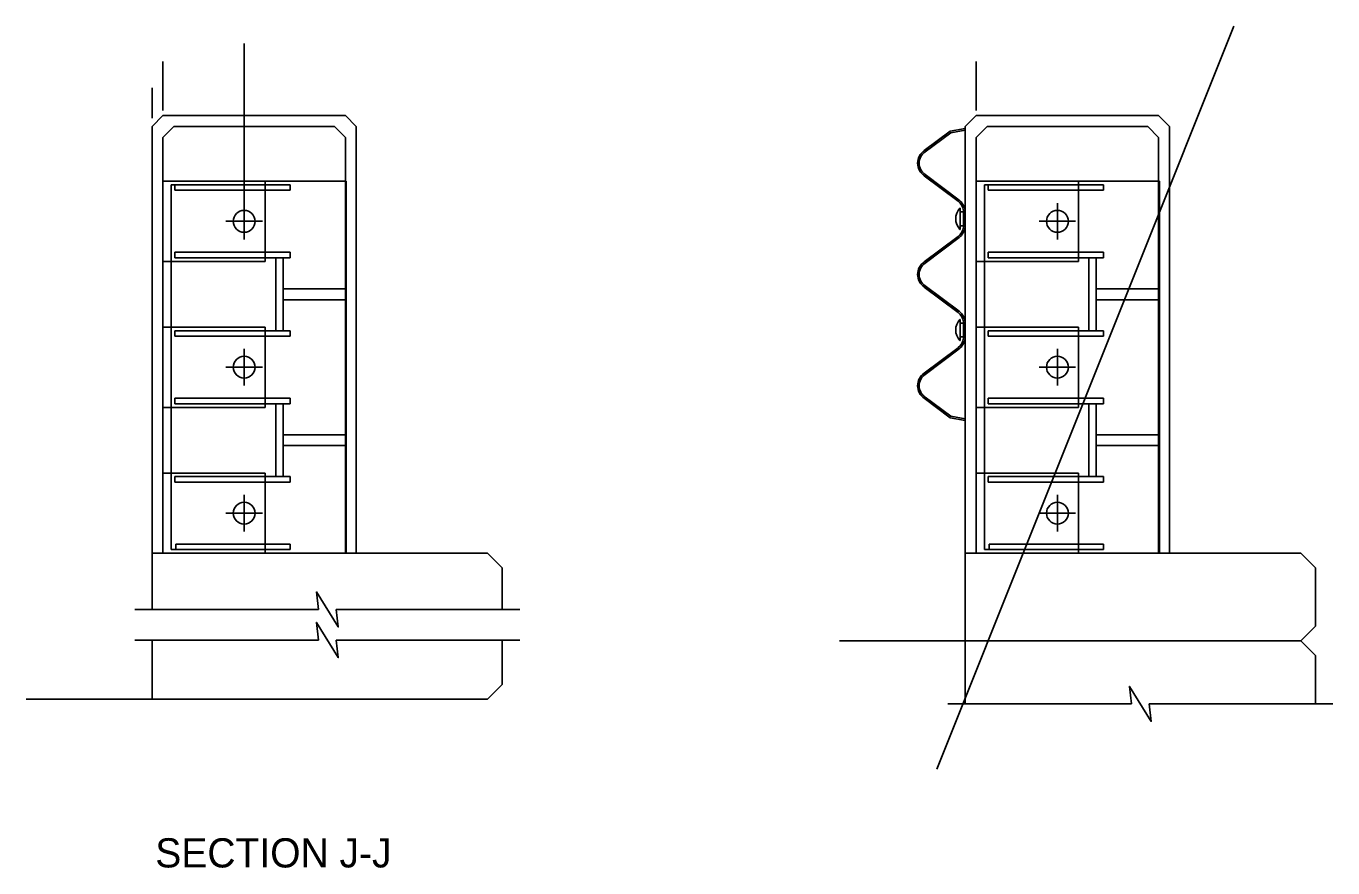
# Model space of a CAD drawing. Extents: x -814.2 to -778.1, y 450.4 to 461.
# Drawn here: x -785.54 to -778.07, y 455.87 to 460.67 of the extents above; entities that cross this region are included whole.
import ezdxf

# ---------------------------------------------------------------- set-up
doc = ezdxf.new("R2010")
doc.units = 0
for name, color, linetype in [('align_CURVE-DATA', 7, 'Continuous'), ('align_DITCH', 7, 'Continuous'), ('pp_PRESENTATION', 7, 'Continuous'), ('str_Center-Line-A', 7, 'Continuous'), ('str_Concrete-A', 7, 'Continuous'), ('str_Reinforcement-E', 7, 'Continuous'), ('str_Structural-Steel-A', 7, 'Continuous'), ('str_Text-A', 7, 'Continuous')]:
    doc.layers.add(name, color=color, linetype=linetype)

msp = doc.modelspace()

# ---------------------------------------------------------------- linework, layer by layer
at = {"layer": 'align_CURVE-DATA'}
for p, q in [((-780.4074, 459.9617), (-780.2601, 460.0727)), ((-780.4022, 459.9544), (-780.2564, 460.0642)), ((-780.2953, 460.0462), (-780.29, 460.0389)), ((-780.1744, 460.0878), (-780.2601, 460.0727)), ((-780.1728, 460.079), (-780.2564, 460.0642)), ((-780.1744, 460.0878), (-780.1728, 460.079)), ((-780.3452, 460.0086), (-780.3399, 460.0013)), ((-780.4074, 459.8181), (-780.2145, 459.6727)), ((-780.4022, 459.8254), (-780.2085, 459.6795)), ((-780.3452, 459.7712), (-780.3399, 459.7785)), ((-780.2953, 459.7336), (-780.29, 459.7409)), ((-780.2016, 459.6323), (-780.2042, 459.6323)), ((-780.2016, 459.6323), (-780.2016, 459.5121)), ((-780.2016, 459.6113), (-780.1834, 459.6113)), ((-780.1834, 459.6191), (-780.1834, 459.5253)), ((-780.1834, 459.6113), (-780.1834, 459.5331)), ((-780.1744, 459.6034), (-780.1834, 459.6034)), ((-780.1744, 459.6191), (-780.1744, 459.5248)), ((-780.2016, 459.5331), (-780.1834, 459.5331)), ((-780.1744, 459.5409), (-780.1834, 459.5409)), ((-780.4074, 459.3263), (-780.2145, 459.4717)), ((-780.4022, 459.319), (-780.2085, 459.4649)), ((-780.2016, 459.5121), (-780.2042, 459.5121)), ((-780.3452, 459.3732), (-780.3399, 459.3659)), ((-780.2953, 459.4108), (-780.29, 459.4035)), ((-780.4074, 459.1827), (-780.2145, 459.0373)), ((-780.4022, 459.19), (-780.2085, 459.0441)), ((-780.3452, 459.1358), (-780.3399, 459.1431)), ((-780.2953, 459.0982), (-780.29, 459.1055)), ((-780.2016, 458.9969), (-780.2042, 458.9969)), ((-780.2016, 458.9969), (-780.2016, 458.8766)), ((-780.2016, 458.9758), (-780.1834, 458.9758)), ((-780.1834, 458.8899), (-780.1834, 458.9837)), ((-780.1834, 458.9758), (-780.1834, 458.8977)), ((-780.1744, 458.968), (-780.1834, 458.968)), ((-780.1744, 458.8899), (-780.1744, 458.9842)), ((-780.2016, 458.8766), (-780.2042, 458.8766)), ((-780.2016, 458.8977), (-780.1834, 458.8977)), ((-780.1744, 458.9055), (-780.1834, 458.9055)), ((-780.4074, 458.6909), (-780.2145, 458.8363)), ((-780.4022, 458.6835), (-780.2085, 458.8295)), ((-780.2953, 458.7754), (-780.29, 458.7681)), ((-780.3452, 458.7378), (-780.3399, 458.7305)), ((-780.4074, 458.5473), (-780.2601, 458.4363)), ((-780.4022, 458.5546), (-780.2564, 458.4448)), ((-780.3452, 458.5004), (-780.3399, 458.5077)), ((-780.2953, 458.4628), (-780.29, 458.47)), ((-780.1744, 458.4212), (-780.2601, 458.4363)), ((-780.1728, 458.43), (-780.2564, 458.4448)), ((-780.1744, 458.4212), (-780.1728, 458.43))]:
    msp.add_line(p, q, dxfattribs=at)
for centre, radius, start, end in [((-780.3581, 459.8899), 0.0871, 124.52217, 235.47783), ((-780.3581, 459.8899), 0.0781, 124.38331, 235.61669), ((-780.2609, 459.6099), 0.0781, 6.7389, 53), ((-780.2609, 459.6099), 0.0871, 6.38097, 53), ((-780.1387, 459.5722), 0.0889, 137.41714, 222.58286), ((-780.2609, 459.5345), 0.0781, 307, 353.2611), ((-780.2609, 459.5345), 0.0871, 307, 353.61903), ((-780.3581, 459.2545), 0.0871, 124.43115, 235.23025), ((-780.3581, 459.2545), 0.0871, 124.52217, 235.47783), ((-780.3581, 459.2545), 0.0781, 124.38331, 235.61669), ((-780.1387, 458.9368), 0.0889, 137.41714, 222.58286), ((-780.2609, 458.9745), 0.0781, 6.7389, 53), ((-780.2609, 458.9745), 0.0871, 6.38097, 53), ((-780.2609, 458.8991), 0.0781, 307, 353.2611), ((-780.2609, 458.8991), 0.0871, 307, 353.61903), ((-780.3581, 458.6191), 0.0871, 124.52217, 235.47783), ((-780.3581, 458.6191), 0.0781, 124.38331, 235.61669)]:
    msp.add_arc(centre, radius, start, end, dxfattribs=at)
at = {"layer": 'align_DITCH'}
for p, q in [((-780.1728, 457.1623), (-780.8921, 457.1623)), ((-784.8184, 456.8289), (-785.5377, 456.8289))]:
    msp.add_line(p, q, dxfattribs=at)
at = {"layer": 'pp_PRESENTATION'}
for p, q in [((-783.8668, 457.3417), (-784.9164, 457.3417)), ((-782.7172, 457.3417), (-783.7668, 457.3417)), ((-783.8668, 457.1669), (-784.9164, 457.1669)), ((-782.7172, 457.1669), (-783.7668, 457.1669)), ((-779.2228, 456.8017), (-780.2724, 456.8017)), ((-778.0732, 456.8017), (-779.1228, 456.8017))]:
    msp.add_line(p, q, dxfattribs=at)
for points in [[(-783.8668, 457.3417), (-783.8793, 457.4417), (-783.7543, 457.2417), (-783.7668, 457.3417)], [(-783.8668, 457.1669), (-783.8793, 457.2669), (-783.7543, 457.0669), (-783.7668, 457.1669)], [(-779.2228, 456.8017), (-779.2353, 456.9017), (-779.1103, 456.7017), (-779.1228, 456.8017)]]:
    msp.add_lwpolyline(points, dxfattribs=at)
at = {"layer": 'str_Center-Line-A'}
for p, q in [((-784.2923, 460.5743), (-784.2923, 459.4539)), ((-779.6467, 459.6623), (-779.6467, 459.4539)), ((-784.1881, 459.5581), (-784.3965, 459.5581)), ((-779.5425, 459.5581), (-779.7509, 459.5581)), ((-784.2923, 458.8289), (-784.2923, 458.6206)), ((-779.6467, 458.8289), (-779.6467, 458.6206)), ((-784.1881, 458.7248), (-784.3965, 458.7248)), ((-779.5425, 458.7248), (-779.7509, 458.7248)), ((-784.2923, 457.9956), (-784.2923, 457.7873)), ((-779.6467, 457.9956), (-779.6467, 457.7873)), ((-784.1881, 457.8914), (-784.3965, 457.8914)), ((-779.5425, 457.8914), (-779.7509, 457.8914))]:
    msp.add_line(p, q, dxfattribs=at)
at = {"layer": 'str_Concrete-A'}
for p, q in [((-778.6394, 460.6726), (-780.3354, 456.4288)), ((-784.7559, 460.1623), (-784.8184, 460.0998)), ((-784.7559, 460.1623), (-783.7142, 460.1623)), ((-783.7142, 460.1623), (-783.6517, 460.0998)), ((-780.1103, 460.1623), (-780.1728, 460.0998)), ((-780.1103, 460.1623), (-779.0686, 460.1623)), ((-779.0686, 460.1623), (-779.0061, 460.0998)), ((-784.8184, 457.3417), (-784.8184, 460.0998)), ((-784.6934, 460.0998), (-784.7559, 460.0373)), ((-784.7559, 457.6623), (-784.7559, 460.0373)), ((-784.6934, 460.0998), (-783.7767, 460.0998)), ((-783.7767, 460.0998), (-783.7142, 460.0373)), ((-783.7142, 457.6623), (-783.7142, 460.0373)), ((-783.6517, 457.6623), (-783.6517, 460.0998)), ((-780.1728, 456.8017), (-780.1728, 460.0998)), ((-780.0478, 460.0998), (-780.1103, 460.0373)), ((-780.1103, 457.6623), (-780.1103, 460.0373)), ((-780.0478, 460.0998), (-779.1311, 460.0998)), ((-779.1311, 460.0998), (-779.0686, 460.0373)), ((-779.0686, 457.6623), (-779.0686, 460.0373)), ((-779.0061, 457.6623), (-779.0061, 460.0998)), ((-783.6517, 457.6623), (-784.8184, 457.6623)), ((-782.9017, 457.6623), (-783.6517, 457.6623)), ((-782.9017, 457.6623), (-782.8184, 457.5789)), ((-779.0061, 457.6623), (-780.1728, 457.6623)), ((-778.2561, 457.6623), (-779.0061, 457.6623)), ((-778.2561, 457.6623), (-778.1728, 457.5789)), ((-782.8184, 457.3417), (-782.8184, 457.5789)), ((-778.1728, 457.2456), (-778.1728, 457.5789)), ((-778.1728, 457.2456), (-778.2561, 457.1623)), ((-784.8184, 456.8289), (-784.8184, 457.1669)), ((-782.8184, 456.9123), (-782.8184, 457.1669)), ((-778.2561, 457.1623), (-780.1728, 457.1623)), ((-778.2561, 457.1623), (-778.1728, 457.0789)), ((-778.1728, 457.0789), (-778.1728, 456.8017)), ((-782.8184, 456.9123), (-782.9017, 456.8289)), ((-782.9017, 456.8289), (-784.8184, 456.8289))]:
    msp.add_line(p, q, dxfattribs=at)
at = {"layer": 'str_Reinforcement-E'}
for p, q in [((-784.7559, 459.7873), (-784.7559, 459.3289)), ((-784.1722, 459.7873), (-784.7559, 459.7873)), ((-784.1722, 459.7873), (-784.1722, 459.3289)), ((-780.1103, 459.7873), (-780.1103, 459.3289)), ((-779.5266, 459.7873), (-780.1103, 459.7873)), ((-779.5266, 459.7873), (-779.5266, 459.3289)), ((-784.7559, 459.3289), (-784.1722, 459.3289)), ((-780.1103, 459.3289), (-779.5266, 459.3289)), ((-784.7559, 458.9539), (-784.7559, 458.4956)), ((-784.7559, 458.9539), (-784.1722, 458.9539)), ((-784.1722, 458.9539), (-784.1722, 458.4956)), ((-780.1103, 458.9539), (-780.1103, 458.4956)), ((-780.1103, 458.9539), (-779.5266, 458.9539)), ((-779.5266, 458.9539), (-779.5266, 458.4956)), ((-784.7559, 458.4956), (-784.1722, 458.4956)), ((-780.1103, 458.4956), (-779.5266, 458.4956)), ((-784.7559, 458.1206), (-784.7559, 457.6623)), ((-784.7559, 458.1206), (-784.1722, 458.1206)), ((-784.1722, 458.1206), (-784.1722, 457.6623)), ((-780.1103, 458.1206), (-780.1103, 457.6623)), ((-780.1103, 458.1206), (-779.5266, 458.1206)), ((-779.5266, 458.1206), (-779.5266, 457.6623)), ((-784.7559, 457.6623), (-784.1722, 457.6623)), ((-780.1103, 457.6623), (-779.5266, 457.6623))]:
    msp.add_line(p, q, dxfattribs=at)
for centre in [(-784.2923, 459.5581), (-779.6467, 459.5581), (-784.2923, 458.7248), (-779.6467, 458.7248), (-784.2923, 457.8914), (-779.6467, 457.8914)]:
    msp.add_circle(centre, 0.0625, dxfattribs=at)
at = {"layer": 'str_Structural-Steel-A'}
for p, q in [((-784.709, 459.7665), (-784.709, 459.3289)), ((-784.1722, 459.7665), (-784.709, 459.7665)), ((-784.6882, 459.7665), (-784.6882, 459.7352)), ((-783.709, 459.7873), (-784.1722, 459.7873)), ((-784.0286, 459.7665), (-784.1722, 459.7665)), ((-784.0286, 459.7665), (-784.0286, 459.7352)), ((-783.709, 459.7873), (-783.709, 457.6623)), ((-780.0634, 459.7665), (-780.0634, 459.3289)), ((-779.5266, 459.7665), (-780.0634, 459.7665)), ((-780.0426, 459.7665), (-780.0426, 459.7352)), ((-779.0634, 459.7873), (-779.5266, 459.7873)), ((-779.3831, 459.7665), (-779.5266, 459.7665)), ((-779.3831, 459.7665), (-779.3831, 459.7352)), ((-779.0634, 459.7873), (-779.0634, 457.6623)), ((-784.1722, 459.7352), (-784.6882, 459.7352)), ((-784.0286, 459.7352), (-784.1722, 459.7352)), ((-779.5266, 459.7352), (-780.0426, 459.7352)), ((-779.3831, 459.7352), (-779.5266, 459.7352)), ((-784.6882, 459.381), (-784.1722, 459.381)), ((-784.6882, 459.381), (-784.6882, 459.3497)), ((-784.1722, 459.381), (-784.0286, 459.381)), ((-784.0286, 459.381), (-784.0286, 459.3497)), ((-780.0426, 459.381), (-779.5266, 459.381)), ((-780.0426, 459.381), (-780.0426, 459.3497)), ((-779.5266, 459.381), (-779.3831, 459.381)), ((-779.3831, 459.381), (-779.3831, 459.3497)), ((-784.709, 459.3289), (-784.709, 458.9539)), ((-784.6882, 459.3497), (-784.1722, 459.3497)), ((-784.1722, 459.3497), (-784.0286, 459.3497)), ((-784.112, 458.9331), (-784.112, 459.3497)), ((-784.0703, 459.1258), (-784.0703, 459.3497)), ((-780.0634, 459.3289), (-780.0634, 458.9539)), ((-780.0426, 459.3497), (-779.5266, 459.3497)), ((-779.5266, 459.3497), (-779.3831, 459.3497)), ((-779.4665, 458.9331), (-779.4665, 459.3497)), ((-779.4248, 459.1258), (-779.4248, 459.3497)), ((-784.0703, 459.1726), (-783.709, 459.1726)), ((-779.4248, 459.1726), (-779.0634, 459.1726)), ((-784.0703, 458.9331), (-784.0703, 459.1258)), ((-784.0703, 459.1101), (-783.709, 459.1101)), ((-779.4248, 458.9331), (-779.4248, 459.1258)), ((-779.4248, 459.1101), (-779.0634, 459.1101)), ((-784.709, 458.9539), (-784.709, 458.4956)), ((-784.6882, 458.9331), (-784.6882, 458.9018)), ((-784.6882, 458.9331), (-784.1722, 458.9331)), ((-784.1722, 458.9331), (-784.0286, 458.9331)), ((-784.0286, 458.9331), (-784.0286, 458.9018)), ((-780.0634, 458.9539), (-780.0634, 458.4956)), ((-780.0426, 458.9331), (-780.0426, 458.9018)), ((-780.0426, 458.9331), (-779.5266, 458.9331)), ((-779.5266, 458.9331), (-779.3831, 458.9331)), ((-779.3831, 458.9331), (-779.3831, 458.9018)), ((-784.6882, 458.9018), (-784.1722, 458.9018)), ((-784.1722, 458.9018), (-784.0286, 458.9018)), ((-780.0426, 458.9018), (-779.5266, 458.9018)), ((-779.5266, 458.9018), (-779.3831, 458.9018)), ((-784.6882, 458.5477), (-784.6882, 458.5164)), ((-784.6882, 458.5476), (-784.1722, 458.5476)), ((-784.1722, 458.5477), (-784.0286, 458.5477)), ((-784.0286, 458.5477), (-784.0286, 458.5164)), ((-780.0426, 458.5477), (-780.0426, 458.5164)), ((-780.0426, 458.5476), (-779.5266, 458.5476)), ((-779.5266, 458.5477), (-779.3831, 458.5477)), ((-779.3831, 458.5477), (-779.3831, 458.5164)), ((-784.709, 458.4956), (-784.709, 458.1206)), ((-784.6882, 458.5164), (-784.1722, 458.5164)), ((-784.1722, 458.5164), (-784.0286, 458.5164)), ((-784.112, 458.0998), (-784.112, 458.5164)), ((-784.0703, 458.2769), (-784.0703, 458.5164)), ((-780.0634, 458.4956), (-780.0634, 458.1206)), ((-780.0426, 458.5164), (-779.5266, 458.5164)), ((-779.5266, 458.5164), (-779.3831, 458.5164)), ((-779.4665, 458.0998), (-779.4665, 458.5164)), ((-779.4248, 458.2769), (-779.4248, 458.5164)), ((-784.0703, 458.3394), (-783.709, 458.3394)), ((-779.4248, 458.3394), (-779.0634, 458.3394)), ((-784.0703, 458.0998), (-784.0703, 458.2769)), ((-784.0703, 458.2769), (-783.709, 458.2769)), ((-779.4248, 458.0998), (-779.4248, 458.2769)), ((-779.4248, 458.2769), (-779.0634, 458.2769)), ((-784.709, 458.1206), (-784.709, 457.6831)), ((-784.6882, 458.0998), (-784.6882, 458.0685)), ((-784.6882, 458.0998), (-784.1686, 458.0998)), ((-784.1686, 458.0998), (-784.0286, 458.0998)), ((-784.0286, 458.0998), (-784.0286, 458.0685)), ((-780.0634, 458.1206), (-780.0634, 457.6831)), ((-780.0426, 458.0998), (-780.0426, 458.0685)), ((-780.0426, 458.0998), (-779.523, 458.0998)), ((-779.523, 458.0998), (-779.3831, 458.0998)), ((-779.3831, 458.0998), (-779.3831, 458.0685)), ((-784.6882, 458.0685), (-784.1686, 458.0685)), ((-784.1686, 458.0685), (-784.0286, 458.0685)), ((-780.0426, 458.0685), (-779.523, 458.0685)), ((-779.523, 458.0685), (-779.3831, 458.0685)), ((-784.709, 457.6831), (-784.1722, 457.6831)), ((-784.6816, 457.7143), (-784.6816, 457.6831)), ((-784.6816, 457.7143), (-784.1722, 457.7143)), ((-784.1722, 457.7143), (-784.0286, 457.7143)), ((-784.0286, 457.6831), (-784.1722, 457.6831)), ((-783.709, 457.6623), (-784.1722, 457.6623)), ((-784.0286, 457.7143), (-784.0286, 457.6831)), ((-780.0634, 457.6831), (-779.5266, 457.6831)), ((-780.036, 457.7143), (-780.036, 457.6831)), ((-780.036, 457.7143), (-779.5266, 457.7143)), ((-779.5266, 457.7143), (-779.3831, 457.7143)), ((-779.3831, 457.6831), (-779.5266, 457.6831)), ((-779.0634, 457.6623), (-779.5266, 457.6623)), ((-779.3831, 457.7143), (-779.3831, 457.6831))]:
    msp.add_line(p, q, dxfattribs=at)
at = {"layer": 'str_Text-A'}
for p, q in [((-784.7559, 460.1906), (-784.7559, 460.4711)), ((-780.1103, 460.1906), (-780.1103, 460.4711)), ((-784.8184, 460.1478), (-784.8184, 460.3196))]:
    msp.add_line(p, q, dxfattribs=at)

# ---------------------------------------------------------------- texts
msp.add_text('SECTION J-J', height=0.166667, dxfattribs=at).set_placement((-784.7999, 455.868))

doc.saveas('drawing.dxf')
